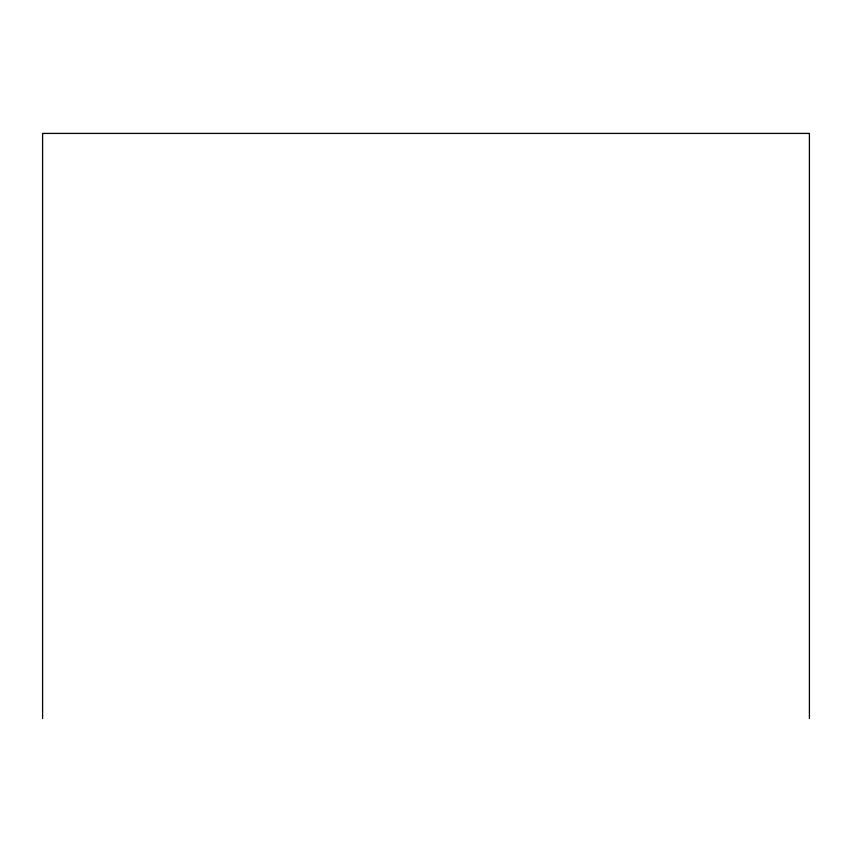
<?xml version="1.0" encoding="UTF-8"?>
<svg xmlns="http://www.w3.org/2000/svg" width="852" height="852" viewBox="0 0 852 852"><rect width="100%" height="100%" fill="white"/><g stroke="black" fill="none" stroke-linecap="round" stroke-linejoin="round"><path stroke-width="1.28" d="M809.4 718.587L809.4 133.413L42.6 133.413L42.6 718.587"/></g></svg>
